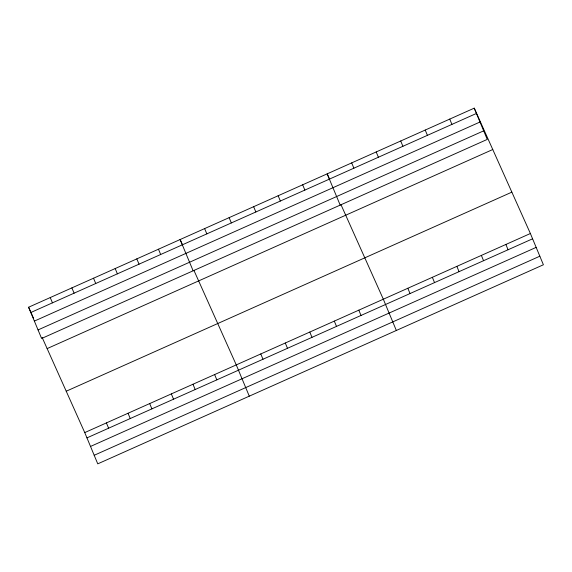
<?xml version="1.0" encoding="UTF-8"?>
<svg xmlns="http://www.w3.org/2000/svg" width="572" height="572" viewBox="0 0 572 572"><rect width="100%" height="100%" fill="white"/><g stroke="black" fill="none" stroke-linecap="round" stroke-linejoin="round"><path stroke-width="0.86" d="M474.238 108.151L487.251 139.411L41.613 338.488L28.6 307.228L474.238 108.151L530.387 233.512L543.4 264.772L97.762 463.849L84.749 432.589L42.142 337.459M30.802 312.519L476.44 113.442M34.37 321.092L480.008 122.015M38.045 329.922L483.683 130.845M47.133 348.598L492.764 149.521M66.223 391.219L511.854 192.142M84.749 432.589L530.387 233.512M86.958 437.88L532.589 238.803M90.519 446.446L536.157 247.376M94.201 455.276L539.832 256.206M329.672 179.415L327.177 173.845L340.19 205.112M341.076 204.876L383.326 299.206L396.339 330.466M182.611 245.109L180.116 239.539L193.129 270.806M194.015 270.57L236.265 364.9L249.278 396.16M28.6 307.228L33.591 318.368M505.877 244.458L508.079 249.749M449.728 119.098L451.93 124.396M481.367 255.405L483.569 260.703M425.218 130.051L427.42 135.342M456.856 266.359L459.059 271.65M400.707 140.998L402.91 146.289M432.346 277.306L434.548 282.597M376.197 151.952L378.399 157.243M407.836 288.259L410.038 293.55M351.687 162.898L353.889 168.189M358.816 310.153L361.018 315.444M302.667 184.799L304.869 190.09M334.305 321.106L336.508 326.397M278.156 195.746L280.359 201.037M309.795 332.053L311.997 337.344M253.646 206.692L255.848 211.99M285.285 343L287.487 348.298M229.136 217.646L231.338 222.937M260.775 353.954L262.984 359.245M204.626 228.593L206.828 233.884M214.622 374.567L216.824 379.865M158.473 249.213L160.675 254.504M192.978 384.241L195.181 389.532M136.822 258.88L139.032 264.171M171.335 393.908L173.538 399.199M115.179 268.547L117.382 273.845M149.685 403.575L151.887 408.873M93.536 278.221L95.739 283.512M128.042 413.249L130.244 418.54M71.893 287.888L74.095 293.179M106.399 422.915L108.601 428.206M50.243 297.562L52.445 302.853"/></g></svg>
